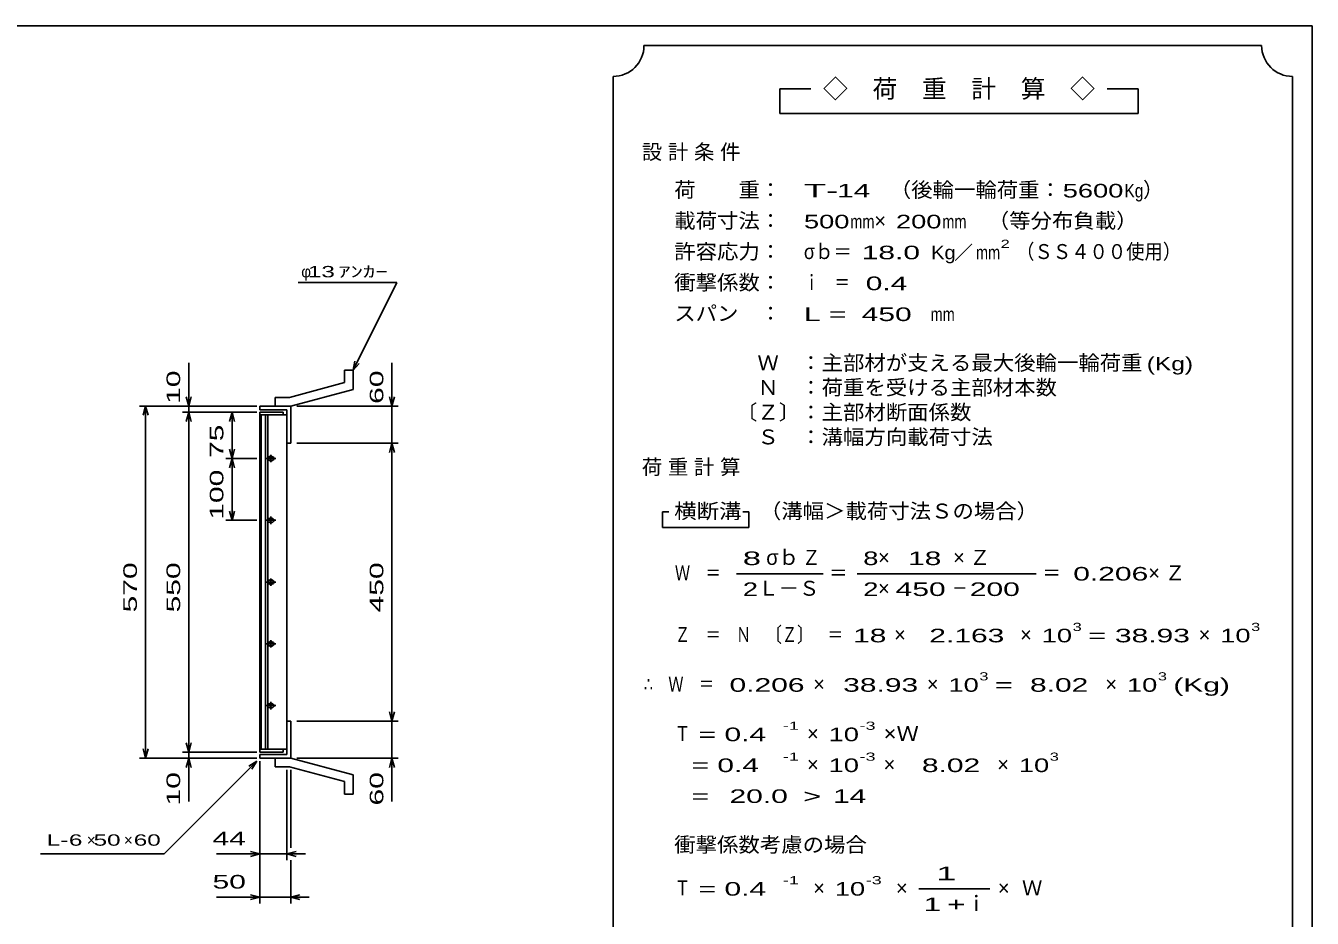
# Model space of a CAD drawing. Units: millimetres, scale not verified. Extents: x -1820 to 1724, y -1285 to 1059.
# Drawn here: x -359 to 1724, y -386 to 1059 of the extents above; entities that cross this region are included whole.
import ezdxf
from ezdxf.enums import TextEntityAlignment as Align

# ---------------------------------------------------------------- set-up
doc = ezdxf.new("R2010")
doc.units = ezdxf.units.MM
doc.header["$LTSCALE"] = 10
for name, color, linetype, lineweight in [('0_2', 150, 'Continuous', 25), ('16', 3, 'Continuous', 25), ('19', 6, 'Continuous', 25), ('22', 2, 'Continuous', 25)]:
    doc.layers.add(name, color=color, linetype=linetype, lineweight=lineweight)
doc.styles.add('ベクトル', font='')
doc.styles.get('ベクトル').set_extended_font_data('ベクトル')

msp = doc.modelspace()

# ---------------------------------------------------------------- linework, layer by layer
at = {"layer": '0_2'}
for p, q in [((-1736, 1059), (1724, 1059)), ((1724, 1059), (1724, -1141))]:
    msp.add_line(p, q, dxfattribs=at)
at = {"layer": '16'}
for p, q in [((58, 433.5), (20, 433.5)), ((20, 433.5), (20, 429)), ((20, 429), (58, 429)), ((20, 429), (20, -112)), ((64, 429), (20, 429)), ((22, 429), (22, -112)), ((29, -112), (29, 429)), ((33, 429), (33, -112)), ((58, 429), (58, 433.5)), ((64, -112), (64, 429)), ((30, 358.5), (46, 358.5)), ((40, 361.5), (36, 361.5)), ((36, 355.5), (40, 355.5)), ((38, 364.5), (38, 352.5)), ((30, 258.5), (46, 258.5)), ((40, 261.5), (36, 261.5)), ((36, 255.5), (40, 255.5)), ((38, 264.5), (38, 252.5)), ((30, 158.5), (46, 158.5)), ((40, 161.5), (36, 161.5)), ((36, 155.5), (40, 155.5)), ((38, 164.5), (38, 152.5)), ((38, 64.5), (38, 52.5)), ((30, 58.5), (46, 58.5)), ((40, 61.5), (36, 61.5)), ((36, 55.5), (40, 55.5)), ((30, -41.5), (46, -41.5)), ((40, -38.5), (36, -38.5)), ((38, -35.5), (38, -47.5)), ((36, -44.5), (40, -44.5)), ((20, -112), (58, -112)), ((20, -116.5), (20, -112)), ((20, -112), (64, -112)), ((58, -116.5), (20, -116.5)), ((58, -112), (58, -116.5))]:
    msp.add_line(p, q, dxfattribs=at)
for centre, radius, start, end in [((36, 358.5), 3, 90, 270), ((38, 358.5), 4, 46.6, 133.4), ((38, 358.5), 4, 226.6, 313.4), ((40, 358.5), 3, 270, 90), ((36, 258.5), 3, 90, 270), ((38, 258.5), 4, 46.6, 133.4), ((38, 258.5), 4, 226.6, 313.4), ((40, 258.5), 3, 270, 90), ((36, 158.5), 3, 90, 270), ((38, 158.5), 4, 46.6, 133.4), ((38, 158.5), 4, 226.6, 313.4), ((40, 158.5), 3, 270, 90), ((38, 58.5), 4, 46.6, 133.4), ((36, 58.5), 3, 90, 270), ((38, 58.5), 4, 226.6, 313.4), ((40, 58.5), 3, 270, 90), ((36, -41.5), 3, 90, 270), ((38, -41.5), 4, 46.6, 133.4), ((40, -41.5), 3, 270, 90), ((38, -41.5), 4, 226.6, 313.4)]:
    msp.add_arc(centre, radius, start, end, dxfattribs=at)
at = {"layer": '19'}
for p, q in [((157, 501.5), (171, 501.5)), ((157, 481.5), (157, 501.5)), ((171, 470.5), (171, 501.5)), ((157, 481.5), (68, 457.5)), ((70, 443.5), (171, 470.5)), ((20, 437.5), (20, 443.5)), ((20, 443.5), (69, 443.5)), ((64, 437.5), (20, 437.5)), ((45, 457.5), (68, 457.5)), ((45, 443.5), (45, 457.5)), ((45, 443.5), (70, 443.5)), ((64, 383.5), (64, 437.5)), ((69, 443.5), (70, 442.5)), ((70, 442.5), (70, 383.5)), ((70, 383.5), (64, 383.5)), ((70, -66.5), (64, -66.5)), ((64, -66.5), (64, -120.5)), ((70, -125.5), (70, -66.5)), ((20, -120.5), (20, -126.5)), ((64, -120.5), (20, -120.5)), ((20, -126.5), (69, -126.5)), ((45, -126.5), (70, -126.5)), ((45, -140.5), (45, -126.5)), ((45, -140.5), (68, -140.5)), ((157, -164.5), (68, -140.5)), ((69, -126.5), (70, -125.5)), ((70, -126.5), (171, -153.5)), ((157, -184.5), (157, -164.5)), ((171, -184.5), (171, -153.5)), ((157, -184.5), (171, -184.5))]:
    msp.add_line(p, q, dxfattribs=at)
at = {"layer": '22', "color": 4}
for p, q in [((1642, 1027), (642, 1027)), ((592, 977), (592, -573)), ((1692, -573), (1692, 977)), ((912, 957), (862, 957)), ((862, 957), (862, 917)), ((1442, 957), (1392, 957)), ((1442, 917), (1442, 957)), ((862, 917), (1442, 917)), ((82, 643.5), (242, 643.5)), ((171, 501.5), (242, 643.5)), ((-95, 443.5), (-95, 513.5)), ((171, 501.5), (174, 516.1)), ((171, 501.5), (181, 512.5)), ((234, 443.5), (234, 513.5)), ((-95, 443.5), (-99, 458.5)), ((-91, 458.5), (-95, 443.5)), ((234, 443.5), (230, 458.5)), ((234, 443.5), (238, 458.5)), ((-175, 443.5), (15, 443.5)), ((-169, 428.5), (-165, 443.5)), ((-161, 428.5), (-165, 443.5)), ((-165, -126.5), (-165, 443.5)), ((15, 443.5), (-105, 443.5)), ((-95, 443.5), (-95, 433.5)), ((80, 443.5), (244, 443.5)), ((234, 383.5), (234, 443.5)), ((-105, 433.5), (15, 433.5)), ((-99, 418.5), (-95, 433.5)), ((-91, 418.5), (-95, 433.5)), ((-95, -116.5), (-95, 433.5)), ((15, 433.5), (-35, 433.5)), ((-25, 433.5), (-29, 418.5)), ((-21, 418.5), (-25, 433.5)), ((-25, 433.5), (-25, 358.5)), ((80, 383.5), (244, 383.5)), ((230, 368.5), (234, 383.5)), ((238, 368.5), (234, 383.5)), ((234, -66.5), (234, 383.5)), ((-35, 358.5), (15, 358.5)), ((-25, 358.5), (-29, 373.5)), ((-25, 358.5), (-29, 343.5)), ((-21, 373.5), (-25, 358.5)), ((-21, 343.5), (-25, 358.5)), ((-25, 358.5), (-25, 258.5)), ((-25, 258.5), (-29, 273.5)), ((-21, 273.5), (-25, 258.5)), ((682, 272), (672, 272)), ((672, 272), (672, 247)), ((812, 272), (802, 272)), ((812, 247), (812, 272)), ((-35, 258.5), (15, 258.5)), ((672, 247), (812, 247)), ((792, 172), (932, 172)), ((987, 172), (1277, 172)), ((234, -66.5), (230, -51.5)), ((234, -66.5), (238, -51.5)), ((80, -66.5), (244, -66.5)), ((234, -126.5), (234, -66.5)), ((-95, -116.5), (-99, -101.5)), ((-95, -116.5), (-91, -101.5)), ((-165, -126.5), (-169, -111.5)), ((-165, -126.5), (-161, -111.5)), ((-105, -116.5), (15, -116.5)), ((-95, -126.5), (-95, -116.5)), ((-175, -126.5), (15, -126.5)), ((-135, -281.5), (15, -131.5)), ((-105, -126.5), (15, -126.5)), ((-99, -141.5), (-95, -126.5)), ((-91, -141.5), (-95, -126.5)), ((-95, -196.5), (-95, -126.5)), ((2, -139.5), (15, -131.5)), ((7, -144.5), (15, -131.5)), ((20, -291.5), (20, -131.5)), ((20, -361.5), (20, -131.5)), ((64, -291.5), (64, -145.5)), ((70, -271.5), (70, -145.5)), ((80, -126.5), (244, -126.5)), ((230, -141.5), (234, -126.5)), ((238, -141.5), (234, -126.5)), ((234, -196.5), (234, -126.5)), ((-335, -281.5), (-135, -281.5)), ((-50, -281.5), (20, -281.5)), ((20, -281.5), (5, -277.5)), ((5, -285.5), (20, -281.5)), ((20, -281.5), (64, -281.5)), ((64, -281.5), (79, -277.5)), ((79, -285.5), (64, -281.5)), ((64, -281.5), (94, -281.5)), ((70, -361.5), (70, -291.5)), ((-50, -351.5), (20, -351.5)), ((20, -351.5), (5, -347.5)), ((5, -355.5), (20, -351.5)), ((20, -351.5), (70, -351.5)), ((70, -351.5), (85, -347.5)), ((85, -355.5), (70, -351.5)), ((70, -351.5), (100, -351.5)), ((1087, -338), (1202, -338))]:
    msp.add_line(p, q, dxfattribs=at)
for centre, start, end in [((592, 1027), 270, 0), ((1692, 1027), 180, 270)]:
    msp.add_arc(centre, 50, start, end, dxfattribs=at)

# ---------------------------------------------------------------- texts
at = {"layer": '22', "style": 'ベクトル'}
for s, height, p in [('◇\u3000荷\u3000重\u3000計\u3000算\u3000◇', 29.33, (932, 957)), ('）', 24.19, (1450, 793.5)), ('×', 24.19, (1015, 743.5)), ('／', 21.99, (1144.5, 692)), ('φ', 18.33, (87, 661)), ('σｂ', 24.19, (840, 198.5)), ('×', 24.19, (1021, 198.5)), ('Ｌ－Ｓ', 24.19, (827, 148.5)), ('×', 24.19, (1021, 148.5)), ('×', 24.19, (1047, 73.5)), ('×', 24.19, (1251, 73.5)), ('×', 24.19, (1540, 73.5)), ('×', 24.19, (916, -6.5)), ('×', 24.19, (1100, -6.5)), ('×', 24.19, (1389, -6.5)), ('×', 24.19, (906, -86.5)), ('×', 24.19, (906, -136.5)), ('×', 24.19, (1030, -136.5)), ('×', 24.19, (1214, -136.5)), ('×', 18.33, (-260, -259)), ('×', 18.33, (-200, -259)), ('×', 24.19, (916, -336.5)), ('×', 24.19, (1050, -336.5)), ('×', 24.19, (1215, -336.5)), ('Ｗ', 24.19, (1254, -336.5)), ('ｉ', 24.19, (1163.5, -361.5))]:
    msp.add_text(s, height=height, dxfattribs=at).set_placement(p, align=Align.MIDDLE_LEFT)
for s, height, width, p in [('荷\u3000\u3000重：\u3000', 24.19, 1.05, (691, 793.5)), ('T-', 21.99, 2, (901, 792)), (' 14 ', 21.99, 1.65, (941, 792)), ('（後輪一輪荷重：', 24.19, 1.05, (1040, 793.5)), ('5600', 21.99, 1.5, (1320, 792)), ('Kg', 21.99, 0.85, (1420, 792)), ('載荷寸法：\u3000', 24.19, 1.05, (691, 743.5)), ('500', 21.99, 1.5, (901, 742)), ('200', 21.99, 1.5, (1050, 742)), ('\u3000（等分布負載）', 24.19, 1.05, (1164, 743.5)), ('mm', 21.99, 0.8, (976, 742)), ('mm', 21.99, 0.8, (1125, 742)), ('許容応力：\u3000', 24.19, 1.05, (691, 693.5)), ('2', 13.2, 1.5, (1219.5, 706)), ('（ＳＳ４００使用）', 24.19, 0.9, (1244.5, 693.5)), ('σｂ＝', 24.19, 0.9, (901, 693.5)), (' 18.0', 21.99, 1.65, (981, 692)), ('Kg', 21.99, 1.1, (1107, 692)), ('mm', 21.99, 0.8, (1179.5, 692)), (' 13 ', 18.33, 1.6, (87, 661)), ('ｱﾝｶｰ', 18.33, 1.6, (147, 661)), ('衝撃係数：\u3000', 24.19, 1.05, (691, 643.5)), ('ｉ\u3000＝\u3000', 24.19, 0.75, (901, 643.5)), ('0.4', 21.99, 1.65, (1001, 642)), ('スパン\u3000：\u3000', 24.19, 1.05, (691, 593.5)), ('L = ', 21.99, 1.65, (901, 592)), (' 450 ', 21.99, 1.65, (981, 592)), ('mm', 21.99, 0.8, (1106, 592)), ('\u3000Ｗ\u3000：主部材が支える最大後輪一輪荷重', 24.19, 1.05, (791, 513.5)), ('(Kg)', 21.99, 1.35, (1456, 512)), ('\u3000Ｎ\u3000：荷重を受ける主部材本数', 24.19, 1.05, (791, 473.5)), ('〔Ｚ〕：主部材断面係数', 24.19, 1.05, (791, 433.5)), ('\u3000Ｓ\u3000：溝幅方向載荷寸法', 24.19, 1.05, (791, 393.5)), ('横断溝', 24.19, 1.1, (691, 273.5)), ('\u3000（溝幅＞載荷寸法Ｓの場合）', 24.19, 1.05, (795, 273.5)), ('8', 21.99, 1.8, (802, 197)), ('Ｚ', 24.19, 0.9, (898, 198.5)), ('8', 21.99, 1.5, (997, 197)), (' 18 ', 21.99, 1.65, (1056, 197)), ('Ｗ\u3000＝', 24.19, 0.75, (692, 173.5)), ('＝', 24.19, 0.9, (942, 173.5)), ('＝', 24.19, 0.9, (1287, 173.5)), ('0.206', 21.99, 1.65, (1337, 172)), ('2', 21.99, 1.5, (802, 147)), ('2', 21.99, 1.5, (997, 147)), (' 450 ', 21.99, 1.65, (1036, 147)), ('－', 24.19, 0.75, (1141, 148.5)), (' 200 ', 21.99, 1.65, (1156, 147)), ('Ｚ\u3000＝\u3000Ｎ\u3000〔Ｚ〕\u3000＝', 24.19, 0.75, (692, 73.5)), (' 18 ', 21.99, 1.65, (967, 72)), ('  2.163', 21.99, 1.65, (1077, 72)), ('10', 21.99, 1.5, (1286, 72)), ('3', 13.2, 1.5, (1336, 86)), (' 38.93', 21.99, 1.65, (1391, 72)), ('10', 21.99, 1.5, (1575, 72)), ('3', 13.2, 1.5, (1625, 86)), ('=', 21.99, 1.7, (1361, 72)), ('∴\u3000Ｗ\u3000＝', 24.19, 0.75, (642, -6.5)), (' 0.206', 21.99, 1.65, (767, -8)), (' 38.93', 21.99, 1.65, (951, -8)), ('10', 21.99, 1.5, (1135, -8)), ('3', 13.2, 1.5, (1185, 6)), ('  8.02', 21.99, 1.65, (1240, -8)), ('10', 21.99, 1.5, (1424, -8)), ('3', 13.2, 1.5, (1474, 6)), ('(Kg)', 21.99, 1.65, (1499, -8)), ('=', 21.99, 1.7, (1210, -8)), ('Ｔ', 24.19, 0.75, (692, -86.5)), (' = 0.4', 21.99, 1.65, (717, -88)), ('-1', 13.2, 1.65, (867, -74)), ('10', 21.99, 1.5, (941, -88)), ('-3', 13.2, 1.65, (991, -74)), ('×Ｗ', 24.19, 1.1, (1030, -86.5)), ('-1', 13.2, 1.65, (867, -124)), ('-3', 13.2, 1.65, (991, -124)), ('3', 13.2, 1.5, (1299, -124)), ('  = 0.4', 21.99, 1.65, (692, -138)), ('10', 21.99, 1.5, (941, -138)), ('  8.02', 21.99, 1.65, (1065, -138)), ('10', 21.99, 1.5, (1249, -138)), ('  =', 21.99, 1.65, (692, -188)), (' 20.0', 21.99, 1.65, (767, -188)), ('>', 21.99, 1.7, (899.5, -188)), (' 14 ', 21.99, 1.65, (934.5, -188)), ('L-', 18.33, 1.6, (-325, -259)), (' 6 ', 18.33, 1.6, (-300, -259)), (' 50 ', 18.33, 1.6, (-260, -259)), (' 60 ', 18.33, 1.6, (-195, -259)), (' 44 ', 21.99, 1.65, (-70, -256.5)), ('衝撃係数考慮の場合', 24.19, 1.05, (691, -266.5)), (' 50 ', 21.99, 1.65, (-70, -326.5)), ('Ｔ', 24.19, 0.75, (692, -336.5)), (' = 0.4', 21.99, 1.65, (717, -338)), ('-1', 13.2, 1.65, (867, -324)), ('10', 21.99, 1.5, (951, -338)), ('-3', 13.2, 1.65, (1001, -324))]:
    msp.add_text(s, height=height, dxfattribs=dict(at, width=width)).set_placement(p, align=Align.MIDDLE_LEFT)
at = {"layer": '22', "style": 'ベクトル', "width": 1.65}
for s, p in [(' 10 ', (-120, 433.5)), (' 60 ', (209, 433.5)), (' 75 ', (-50, 346)), (' 100 ', (-50, 246)), (' 570 ', (-190, 96)), (' 550 ', (-120, 96)), (' 450 ', (209, 96)), (' 10 ', (-120, -216.5)), (' 60 ', (209, -216.5))]:
    msp.add_text(s, height=21.99, rotation=90, dxfattribs=at).set_placement(p, align=Align.MIDDLE_LEFT)
at = {"layer": '22', "attachment_point": 4, "style": 'ベクトル'}
for s, insert, char_height in [('\\T1.28;設計条件', (638.5, 853.5), 24.19), ('\\T1.28;荷重計算', (638.5, 343.5), 24.19), ('\\T1.42;×Ｚ', (1142.5, 198.5), 24.19), ('\\T1.42;×Ｚ', (1458.5, 173.5), 24.19), ('\\T1.25;\\W2;\\~1\\~', (1094.5, -313), 21.99), ('\\T1.33;\\W1.75;1+', (1094.5, -363), 21.99)]:
    msp.add_mtext(s, dxfattribs=dict(at, insert=insert, char_height=char_height))

doc.saveas('drawing.dxf')
